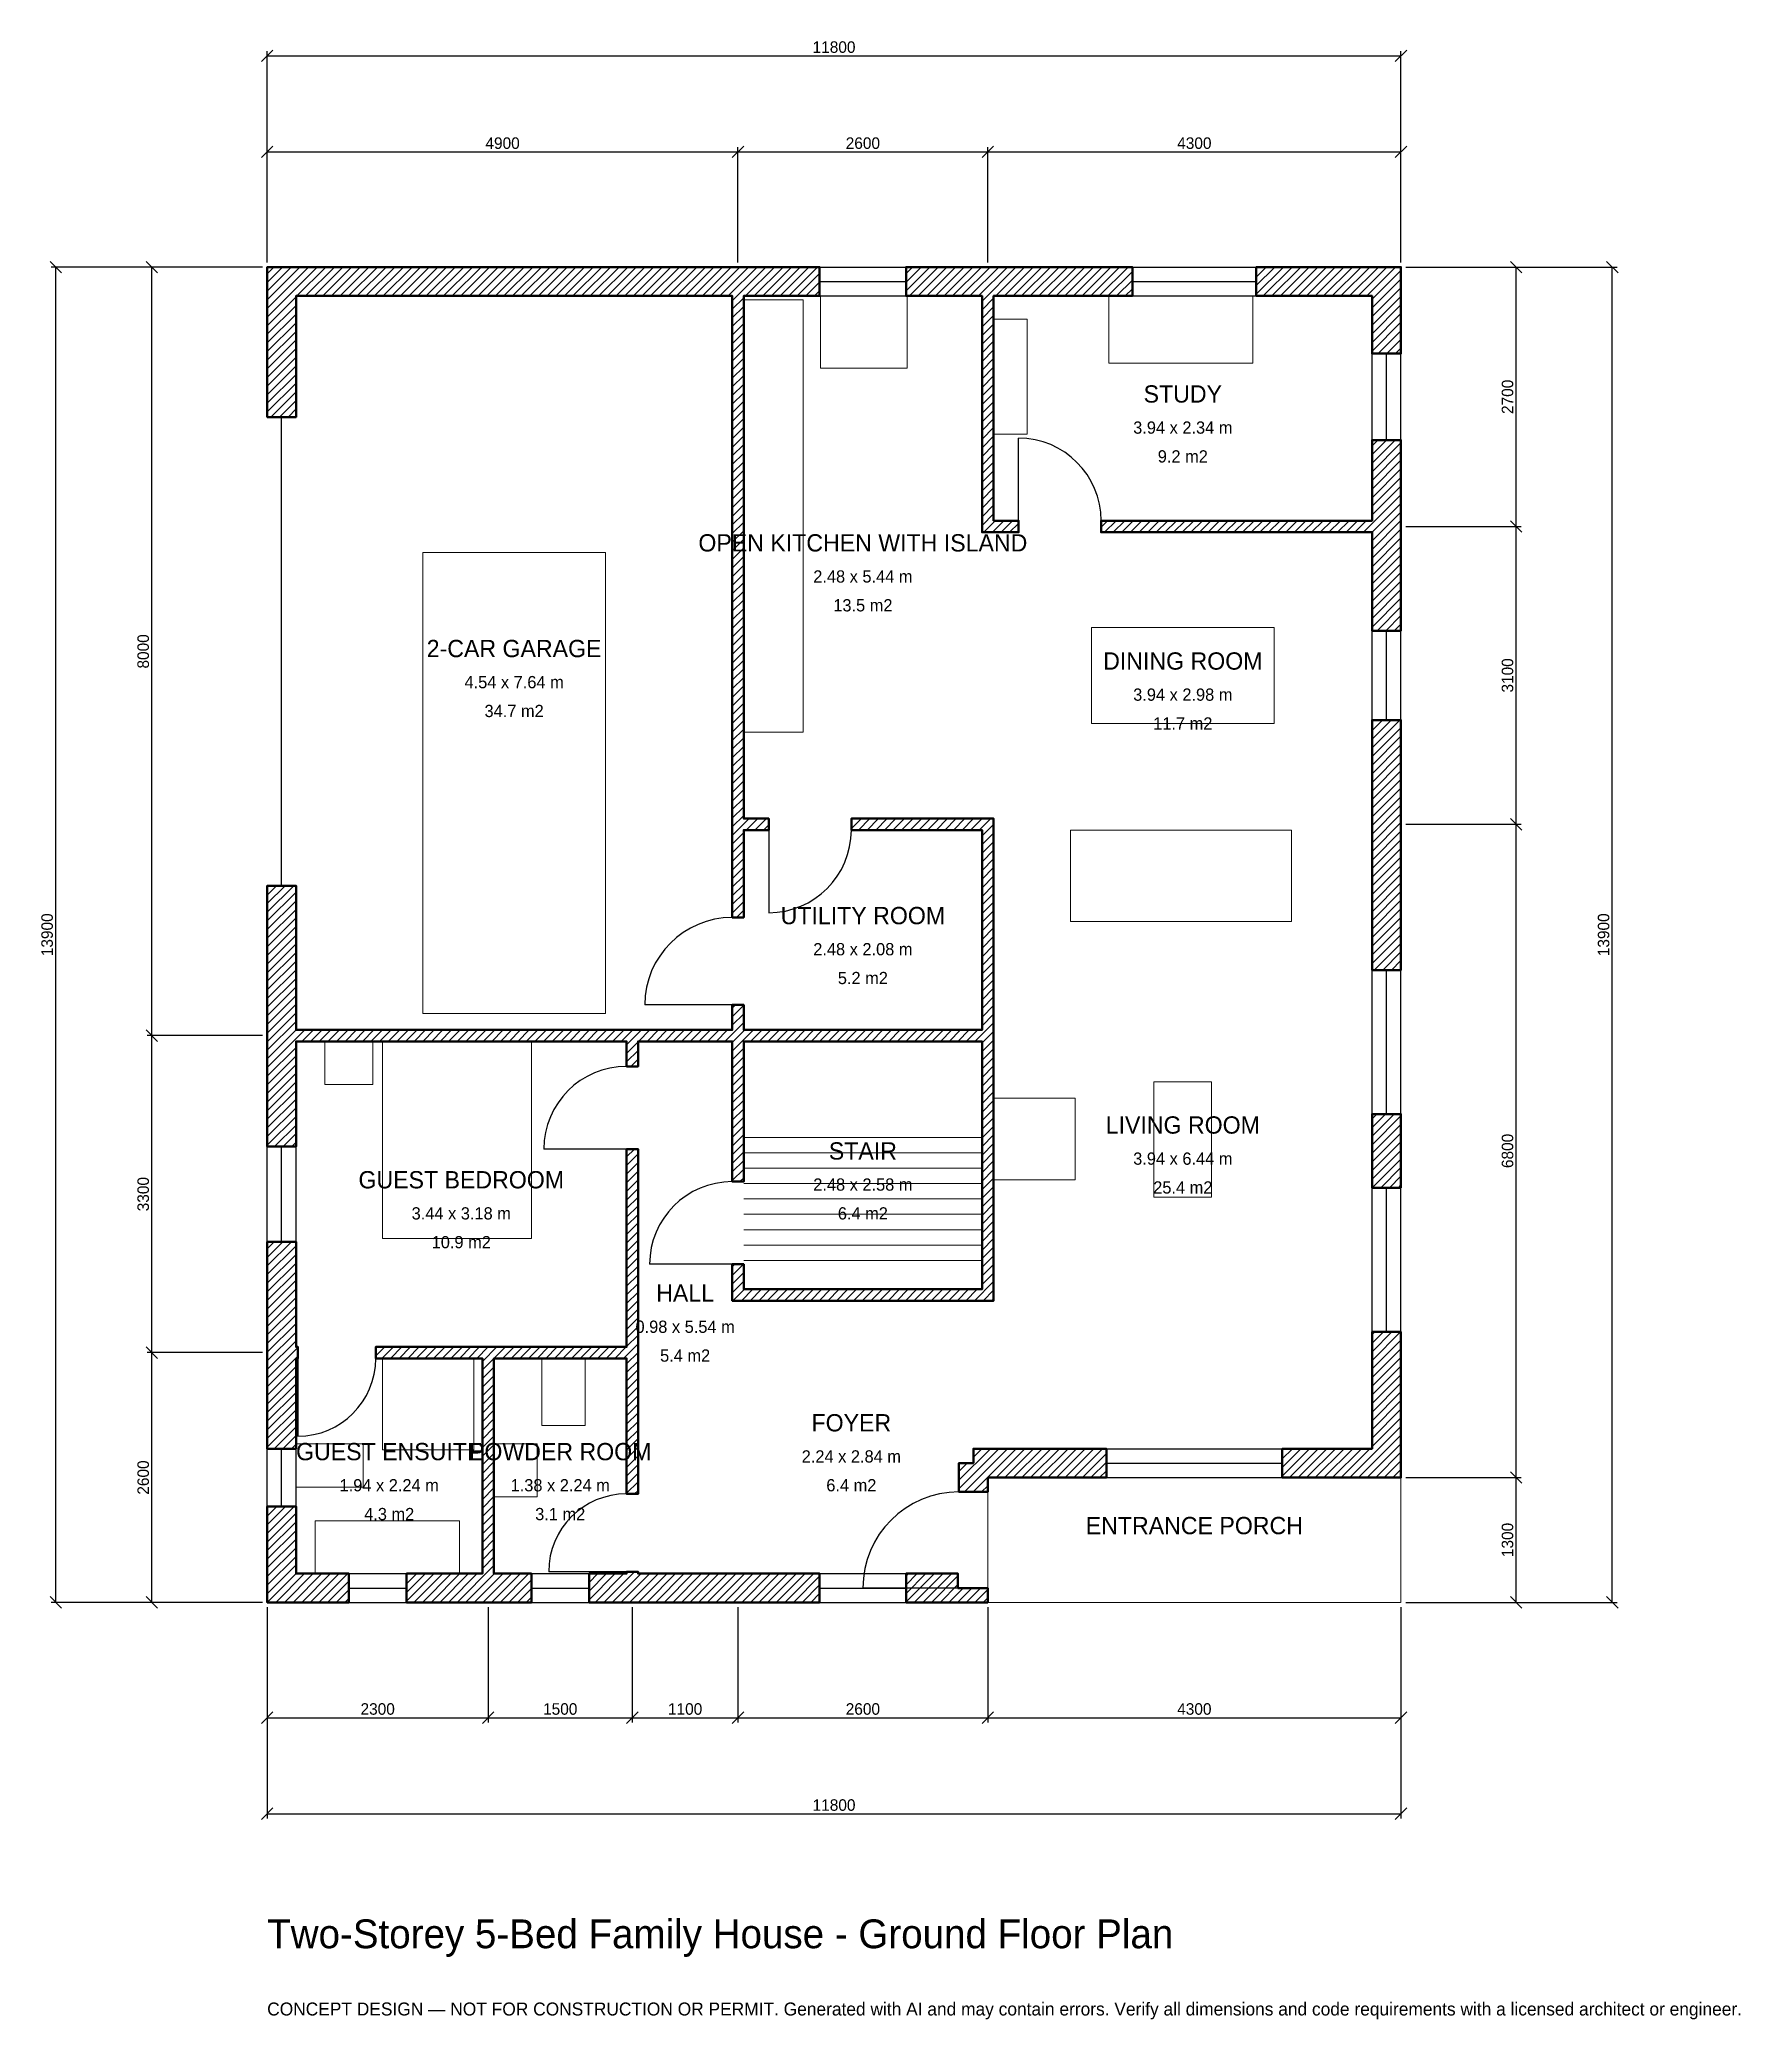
# Model space of a CAD drawing. Header units: millimetres. Extents: x -2369 to 15333, y -4341 to 16269.
import ezdxf
from ezdxf.enums import TextEntityAlignment as Align

# ---------------------------------------------------------------- set-up
doc = ezdxf.new("R2010")
doc.units = ezdxf.units.MM
doc.linetypes.add('DASHED', pattern=[1.524, 1.27, -0.254])
for name, color, linetype, lineweight in [('A-ANNO-DIMS', 1, 'Continuous', 13), ('A-ANNO-TEXT', 7, 'Continuous', 18), ('A-AREA-IDEN', 7, 'Continuous', 18), ('A-DOOR', 2, 'Continuous', 25), ('A-FLOR-FIXT', 9, 'Continuous', 13), ('A-FLOR-STRS', 3, 'Continuous', 18), ('A-FURN', 9, 'Continuous', 13), ('A-GLAZ', 4, 'Continuous', 25), ('A-SITE-PAVE', 8, 'Continuous', 13), ('A-WALL', 7, 'Continuous', 50), ('A-WALL-PATT', 8, 'Continuous', 13)]:
    doc.layers.add(name, color=color, linetype=linetype, lineweight=lineweight)
doc.dimstyles.new('PLAN', dxfattribs={"dimtxt": 120, "dimasz": 80, "dimexe": 50, "dimexo": 50, "dimgap": 30, "dimtad": 1, "dimdec": 0, "dimtsz": 60, "dimcen": 2.5, "dimclrd": 1, "dimclre": 1, "dimazin": 3, "dimtfac": 1, "dimtmove": 0, "dimatfit": 3})

msp = doc.modelspace()

# ---------------------------------------------------------------- hatches: boundary and pattern name
at = {"layer": 'A-WALL-PATT'}
h = msp.add_hatch(dxfattribs=at)
h.set_pattern_fill('ANSI31', color=8, scale=20)
h.paths.add_polyline_path([(3860, 0), (3860, -0.001), (3740, -0.001), (3740, 0), (3650, 0), (3350, 0), (3350, 300), (3650, 300), (3740, 300), (3740, 320), (3860, 320), (3860, 300), (3950, 300), (4750, 300), (5050, 300), (5750, 300), (5750, 0), (5050, 0), (4750, 0), (3950, 0), (3860, 0)])
h.paths.add_polyline_path([(2450, 0), (2360, 0), (2360, -0.001), (2240, -0.001), (2240, 0), (2150, 0), (1450, 0), (1450, 300), (2150, 300), (2240, 300), (2240, 2540), (1130, 2540), (1130, 2660), (2240, 2660), (2360, 2660), (3740, 2660), (3740, 4720), (3860, 4720), (3860, 2660), (3860, 2540), (3860, 1130), (3740, 1130), (3740, 2540), (2360, 2540), (2360, 300), (2450, 300), (2750, 300), (2750, 0), (2450, 0)])
h.paths.add_polyline_path([(300, 0), (300, -0.001), (0, -0.001), (0, 0), (-0.001, 0), (-0.001, 300), (0, 300), (0, 1000), (300, 1000), (300, 300), (850, 300), (850, 0), (300, 0)])
h.paths.add_polyline_path([(0, 2450), (0, 2540), (-0.001, 2540), (-0.001, 2660), (0, 2660), (0, 2750), (0, 3755), (300, 3755), (300, 2750), (300, 2660), (320, 2660), (320, 2540), (300, 2540), (300, 2450), (300, 1600), (0, 1600), (0, 2450)])
h.paths.add_polyline_path([(0, 5750), (0, 5840), (-0.001, 5840), (-0.001, 5960), (0, 5960), (0, 6050), (0, 7460), (300, 7460), (300, 6050), (300, 5960), (3740, 5960), (3860, 5960), (4840, 5960), (4840, 6220), (4960, 6220), (4960, 5960), (7440, 5960), (7440, 8040), (6080, 8040), (6080, 8160), (7560, 8160), (7560, 8160), (7560, 8040), (7560, 5960), (7560, 5840), (7560, 3260), (7560, 3140), (7440, 3140), (4960, 3140), (4840, 3140), (4840, 3260), (4840, 3520), (4960, 3520), (4960, 3260), (7440, 3260), (7440, 5840), (4960, 5840), (4960, 4380), (4840, 4380), (4840, 5840), (3860, 5840), (3860, 5580), (3740, 5580), (3740, 5840), (300, 5840), (300, 5750), (300, 4745), (0, 4745), (0, 5750)])
h.paths.add_polyline_path([(0, 13600), (-0.001, 13600), (-0.001, 13900), (0, 13900), (0, 13900.001), (0, 13900.001), (300, 13900.001), (300, 13900), (4840, 13900), (4840, 13900.001), (4960, 13900.001), (4960, 13900), (5050, 13900), (5050, 13900), (5750, 13900), (5750, 13600), (4960, 13600), (4960, 8160), (5220, 8160), (5220, 8040), (4960, 8040), (4960, 8040), (4960, 7130), (4840, 7130), (4840, 8040), (4840, 8040), (4840, 8160), (4840, 13600), (4750, 13600), (4750, 13600), (300, 13600), (300, 12340), (0, 12340), (0, 13600)])
h.paths.add_polyline_path([(7350, 13900), (7440, 13900), (7440, 13900.001), (7560, 13900.001), (7560, 13900), (7650, 13900), (9005, 13900), (9005, 13600), (7650, 13600), (7560, 13600), (7560, 11260), (7820, 11260), (7820, 11140), (7560, 11140), (7440, 11140), (7440, 11260), (7440, 13600), (7350, 13600), (6650, 13600), (6650, 13900), (7350, 13900)])
h.paths.add_polyline_path([(11500, 13900), (11500, 13900.001), (11800, 13900.001), (11800, 13900), (11800.001, 13900), (11800.001, 13600), (11800, 13600), (11800, 13000), (11500, 13000), (11500, 13600), (10295, 13600), (10295, 13900), (11500, 13900)])
h.paths.add_polyline_path([(11800, 11350), (11800, 11260), (11800.001, 11260), (11800.001, 11140), (11800, 11140), (11800, 11050), (11800, 10115), (11500, 10115), (11500, 11050), (11500, 11140), (8680, 11140), (8680, 11260), (11500, 11260), (11500, 11350), (11500, 12100), (11800, 12100), (11800, 11350)])
h.paths.add_polyline_path([(11800, 8250), (11800, 7950), (11800, 6583.333), (11500, 6583.333), (11500, 7950), (11500, 8250), (11500, 9185), (11800, 9185), (11800, 8250)])
h.paths.add_polyline_path([(11800, 4316.667), (11500, 4316.667), (11500, 5083.333), (11800, 5083.333), (11800, 4316.667)])
h.paths.add_polyline_path([(11800, 1600), (11800.001, 1600), (11800.001, 1300), (11800, 1300), (11800, 1299.999), (11500, 1299.999), (11500, 1300), (10565, 1300), (10565, 1600), (11500, 1600), (11500, 2816.667), (11800, 2816.667), (11800, 1600)])
h.paths.add_polyline_path([(7500, 1300), (7500, 1150), (7200, 1150), (7200, 1450), (7350, 1450), (7350, 1600), (8735, 1600), (8735, 1300), (7500, 1300)])
h.paths.add_polyline_path([(7500.001, 0), (7500, 0), (7500, -0.001), (7200, -0.001), (7200, 0), (6650, 0), (6650, 300), (7190, 300), (7190, 150), (7500.001, 150), (7500.001, 0)])

# ---------------------------------------------------------------- linework, layer by layer
at = {"layer": 'A-DOOR', "linetype": 'DASHED'}
msp.add_line((150, 7460), (150, 12340), dxfattribs=at)
at = {"layer": 'A-DOOR'}
for p, q in [((7820, 11260), (7820, 12120)), ((5220, 8040), (5220, 7180)), ((4840, 6220), (3930, 6220)), ((3740, 4720), (2880, 4720)), ((4840, 3520), (3980, 3520)), ((320, 2540), (320, 1730)), ((3740, 320), (2930, 320)), ((7200, 150), (6200, 150))]:
    msp.add_line(p, q, dxfattribs=at)
for centre, radius, start, end in [((7820, 11260), 860, 0, 90), ((5220, 8040), 860, 270, 360), ((4840, 6220), 910, 90, 180), ((3740, 4720), 860, 90, 180), ((4840, 3520), 860, 90, 180), ((320, 2540), 810, 270, 360), ((3740, 320), 810, 90, 180), ((7200, 150), 1000, 90, 180)]:
    msp.add_arc(centre, radius, start, end, dxfattribs=at)
at = {"layer": 'A-FLOR-FIXT'}
for points in [[(4960, 9060), (5580, 9060), (5580, 13560), (4960, 13560)], [(1200, 1590), (2150, 1590), (2150, 2540), (1200, 2540)], [(2860, 1840), (3310, 1840), (3310, 2540), (2860, 2540)], [(300, 1200), (1000, 1200), (1000, 1650), (300, 1650)], [(2360, 1100), (2810, 1100), (2810, 1650), (2360, 1650)], [(500, 300), (2000, 300), (2000, 850), (500, 850)]]:
    msp.add_lwpolyline(points, close=True, dxfattribs=at)
at = {"layer": 'A-FLOR-STRS'}
for p, q in [((4960, 4840), (7440, 4840)), ((4960, 4680), (7440, 4680)), ((4960, 4520), (7440, 4520)), ((4960, 4360), (7440, 4360)), ((4960, 4200), (7440, 4200)), ((4960, 4040), (7440, 4040)), ((4960, 3880), (7440, 3880)), ((4960, 3720), (7440, 3720)), ((4960, 3560), (7440, 3560))]:
    msp.add_line(p, q, dxfattribs=at)
at = {"layer": 'A-FURN'}
for points in [[(5760, 12850), (6660, 12850), (6660, 13600), (5760, 13600)], [(8760, 12900), (10260, 12900), (10260, 13600), (8760, 13600)], [(7560, 12160), (7910, 12160), (7910, 13360), (7560, 13360)], [(1620, 6130), (3520, 6130), (3520, 10930), (1620, 10930)], [(8580, 9150), (10480, 9150), (10480, 10150), (8580, 10150)], [(8360, 7090), (10660, 7090), (10660, 8040), (8360, 8040)], [(600, 5390), (1100, 5390), (1100, 5840), (600, 5840)], [(1200, 3790), (2750, 3790), (2750, 5840), (1200, 5840)], [(9230, 4220), (9830, 4220), (9830, 5420), (9230, 5420)], [(7560, 4400), (8410, 4400), (8410, 5250), (7560, 5250)]]:
    msp.add_lwpolyline(points, close=True, dxfattribs=at)
at = {"layer": 'A-GLAZ'}
for p, q in [((5750, 13900), (6650, 13900)), ((9005, 13900), (10295, 13900)), ((5750, 13750), (6650, 13750)), ((9005, 13750), (10295, 13750)), ((5750, 13600), (6650, 13600)), ((9005, 13600), (10295, 13600)), ((11500, 12100), (11500, 13000)), ((11650, 12100), (11650, 13000)), ((11800, 12100), (11800, 13000)), ((11500, 9185), (11500, 10115)), ((11650, 9185), (11650, 10115)), ((11800, 9185), (11800, 10115)), ((11500, 5083.333), (11500, 6583.333)), ((11650, 5083.333), (11650, 6583.333)), ((11800, 5083.333), (11800, 6583.333)), ((0, 3755), (0, 4745)), ((150, 3755), (150, 4745)), ((300, 3755), (300, 4745)), ((11500, 2816.667), (11500, 4316.667)), ((11650, 2816.667), (11650, 4316.667)), ((11800, 2816.667), (11800, 4316.667)), ((0, 1000), (0, 1600)), ((150, 1000), (150, 1600)), ((300, 1000), (300, 1600)), ((8735, 1600), (10565, 1600)), ((8735, 1450), (10565, 1450)), ((8735, 1300), (10565, 1300)), ((850, 300), (1450, 300)), ((2750, 300), (3350, 300)), ((5750, 300), (6650, 300)), ((850, 150), (1450, 150)), ((850, 0), (1450, 0)), ((2750, 150), (3350, 150)), ((2750, 0), (3350, 0)), ((5750, 150), (6650, 150)), ((5750, 0), (6650, 0))]:
    msp.add_line(p, q, dxfattribs=at)
at = {"layer": 'A-SITE-PAVE', "linetype": 'DASHED'}
msp.add_lwpolyline([(7500, 0), (11800, 0), (11800, 1300), (7500, 1300)], close=True, dxfattribs=at)
at = {"layer": 'A-WALL'}
for points in [[(0, 13600), (-0.001, 13600), (-0.001, 13900), (0, 13900), (0, 13900.001), (0, 13900.001), (300, 13900.001), (300, 13900), (4840, 13900), (4840, 13900.001), (4960, 13900.001), (4960, 13900), (5050, 13900), (5050, 13900), (5750, 13900), (5750, 13600), (4960, 13600), (4960, 8160), (5220, 8160), (5220, 8040), (4960, 8040), (4960, 8040), (4960, 7130), (4840, 7130), (4840, 8040), (4840, 8040), (4840, 8160), (4840, 13600), (4750, 13600), (4750, 13600), (300, 13600), (300, 12340), (0, 12340), (0, 13600)], [(7350, 13900), (7440, 13900), (7440, 13900.001), (7560, 13900.001), (7560, 13900), (7650, 13900), (9005, 13900), (9005, 13600), (7650, 13600), (7560, 13600), (7560, 11260), (7820, 11260), (7820, 11140), (7560, 11140), (7440, 11140), (7440, 11260), (7440, 13600), (7350, 13600), (6650, 13600), (6650, 13900), (7350, 13900)], [(11500, 13900), (11500, 13900.001), (11800, 13900.001), (11800, 13900), (11800.001, 13900), (11800.001, 13600), (11800, 13600), (11800, 13000), (11500, 13000), (11500, 13600), (10295, 13600), (10295, 13900), (11500, 13900)], [(11800, 11350), (11800, 11260), (11800.001, 11260), (11800.001, 11140), (11800, 11140), (11800, 11050), (11800, 10115), (11500, 10115), (11500, 11050), (11500, 11140), (8680, 11140), (8680, 11260), (11500, 11260), (11500, 11350), (11500, 12100), (11800, 12100), (11800, 11350)], [(11800, 8250), (11800, 7950), (11800, 6583.333), (11500, 6583.333), (11500, 7950), (11500, 8250), (11500, 9185), (11800, 9185), (11800, 8250)], [(0, 5750), (0, 5840), (-0.001, 5840), (-0.001, 5960), (0, 5960), (0, 6050), (0, 7460), (300, 7460), (300, 6050), (300, 5960), (3740, 5960), (3860, 5960), (4840, 5960), (4840, 6220), (4960, 6220), (4960, 5960), (7440, 5960), (7440, 8040), (6080, 8040), (6080, 8160), (7560, 8160), (7560, 8160), (7560, 8040), (7560, 5960), (7560, 5840), (7560, 3260), (7560, 3140), (7440, 3140), (4960, 3140), (4840, 3140), (4840, 3260), (4840, 3520), (4960, 3520), (4960, 3260), (7440, 3260), (7440, 5840), (4960, 5840), (4960, 4380), (4840, 4380), (4840, 5840), (3860, 5840), (3860, 5580), (3740, 5580), (3740, 5840), (300, 5840), (300, 5750), (300, 4745), (0, 4745), (0, 5750)], [(11800, 4316.667), (11500, 4316.667), (11500, 5083.333), (11800, 5083.333), (11800, 4316.667)], [(2450, 0), (2360, 0), (2360, -0.001), (2240, -0.001), (2240, 0), (2150, 0), (1450, 0), (1450, 300), (2150, 300), (2240, 300), (2240, 2540), (1130, 2540), (1130, 2660), (2240, 2660), (2360, 2660), (3740, 2660), (3740, 4720), (3860, 4720), (3860, 2660), (3860, 2540), (3860, 1130), (3740, 1130), (3740, 2540), (2360, 2540), (2360, 300), (2450, 300), (2750, 300), (2750, 0), (2450, 0)], [(0, 2450), (0, 2540), (-0.001, 2540), (-0.001, 2660), (0, 2660), (0, 2750), (0, 3755), (300, 3755), (300, 2750), (300, 2660), (320, 2660), (320, 2540), (300, 2540), (300, 2450), (300, 1600), (0, 1600), (0, 2450)], [(11800, 1600), (11800.001, 1600), (11800.001, 1300), (11800, 1300), (11800, 1299.999), (11500, 1299.999), (11500, 1300), (10565, 1300), (10565, 1600), (11500, 1600), (11500, 2816.667), (11800, 2816.667), (11800, 1600)], [(7500, 1300), (7500, 1150), (7200, 1150), (7200, 1450), (7350, 1450), (7350, 1600), (8735, 1600), (8735, 1300), (7500, 1300)], [(300, 0), (300, -0.001), (0, -0.001), (0, 0), (-0.001, 0), (-0.001, 300), (0, 300), (0, 1000), (300, 1000), (300, 300), (850, 300), (850, 0), (300, 0)], [(3860, 0), (3860, -0.001), (3740, -0.001), (3740, 0), (3650, 0), (3350, 0), (3350, 300), (3650, 300), (3740, 300), (3740, 320), (3860, 320), (3860, 300), (3950, 300), (4750, 300), (5050, 300), (5750, 300), (5750, 0), (5050, 0), (4750, 0), (3950, 0), (3860, 0)], [(7500.001, 0), (7500, 0), (7500, -0.001), (7200, -0.001), (7200, 0), (6650, 0), (6650, 300), (7190, 300), (7190, 150), (7500.001, 150), (7500.001, 0)]]:
    msp.add_lwpolyline(points, close=True, dxfattribs=at)

# ---------------------------------------------------------------- texts
at = {"layer": 'A-ANNO-TEXT'}
for s, height, p in [('Two-Storey 5-Bed Family House - Ground Floor Plan', 300, (0, -3600)), ('CONCEPT DESIGN — NOT FOR CONSTRUCTION OR PERMIT. Generated with AI and may contain errors. Verify all dimensions and code requirements with a licensed architect or engineer.', 135, (0, -4300))]:
    msp.add_text(s, height=height, dxfattribs=at).set_placement(p)
at = {"layer": 'A-AREA-IDEN'}
for s, height, p in [('STUDY', 180, (9530, 12580)), ('3.94 x 2.34 m', 127.5, (9530, 12230)), ('9.2 m2', 127.5, (9530, 11930)), ('OPEN KITCHEN WITH ISLAND', 180, (6200, 11030)), ('2.48 x 5.44 m', 127.5, (6200, 10680)), ('13.5 m2', 127.5, (6200, 10380)), ('2-CAR GARAGE', 180, (2570, 9930)), ('DINING ROOM', 180, (9530, 9800)), ('4.54 x 7.64 m', 127.5, (2570, 9580)), ('3.94 x 2.98 m', 127.5, (9530, 9450)), ('34.7 m2', 127.5, (2570, 9280)), ('11.7 m2', 127.5, (9530, 9150)), ('UTILITY ROOM', 180, (6200, 7150)), ('2.48 x 2.08 m', 127.5, (6200, 6800)), ('5.2 m2', 127.5, (6200, 6500)), ('LIVING ROOM', 180, (9530, 4970)), ('STAIR', 180, (6200, 4700)), ('3.94 x 6.44 m', 127.5, (9530, 4620)), ('GUEST BEDROOM', 180, (2020, 4400)), ('2.48 x 2.58 m', 127.5, (6200, 4350)), ('25.4 m2', 127.5, (9530, 4320)), ('3.44 x 3.18 m', 127.5, (2020, 4050)), ('6.4 m2', 127.5, (6200, 4050)), ('10.9 m2', 127.5, (2020, 3750)), ('HALL', 180, (4350, 3220)), ('0.98 x 5.54 m', 127.5, (4350, 2870)), ('5.4 m2', 127.5, (4350, 2570)), ('FOYER', 180, (6080, 1870)), ('GUEST ENSUITE', 180, (1270, 1570)), ('POWDER ROOM', 180, (3050, 1570)), ('2.24 x 2.84 m', 127.5, (6080, 1520)), ('1.94 x 2.24 m', 127.5, (1270, 1220)), ('1.38 x 2.24 m', 127.5, (3050, 1220)), ('6.4 m2', 127.5, (6080, 1220)), ('4.3 m2', 127.5, (1270, 920)), ('3.1 m2', 127.5, (3050, 920)), ('ENTRANCE PORCH', 180, (9650, 800))]:
    msp.add_text(s, height=height, dxfattribs=at).set_placement(p, align=Align.MIDDLE_CENTER)

# ---------------------------------------------------------------- dimensions: what is measured, and where the dimension line sits
at = {"layer": 'A-ANNO-DIMS'}
for base, p1, p2, text in [((0, 16100), (0, 13900), (11800, 13900), '11800'), ((0, 15100), (0, 13900), (4900, 13900), '4900'), ((4900, 15100), (4900, 13900), (7500, 13900), '2600'), ((7500, 15100), (7500, 13900), (11800, 13900), '4300'), ((0, -1200), (0, 0), (2300, 0), '2300'), ((0, -2200), (0, 0), (11800, 0), '11800'), ((2300, -1200), (2300, 0), (3800, 0), '1500'), ((3800, -1200), (3800, 0), (4900, 0), '1100'), ((4900, -1200), (4900, 0), (7500, 0), '2600'), ((7500, -1200), (7500, 0), (11800, 0), '4300')]:
    msp.add_linear_dim(base=base, p1=p1, p2=p2, text=text, dimstyle='PLAN', dxfattribs=at).render()
for base, p1, p2, text in [((-2200, 0), (0, 0), (0, 13900), '13900'), ((-1200, 5900), (0, 5900), (0, 13900), '8000'), ((13000, 11200), (11800, 11200), (11800, 13900), '2700'), ((14000, 0), (11800, 0), (11800, 13900), '13900'), ((13000, 8100), (11800, 8100), (11800, 11200), '3100'), ((13000, 1300), (11800, 1300), (11800, 8100), '6800'), ((-1200, 2600), (0, 2600), (0, 5900), '3300'), ((-1200, 0), (0, 0), (0, 2600), '2600'), ((13000, 0), (11800, 0), (11800, 1300), '1300')]:
    msp.add_linear_dim(base=base, p1=p1, p2=p2, angle=90, text=text, dimstyle='PLAN', dxfattribs=at).render()

doc.saveas('drawing.dxf')
